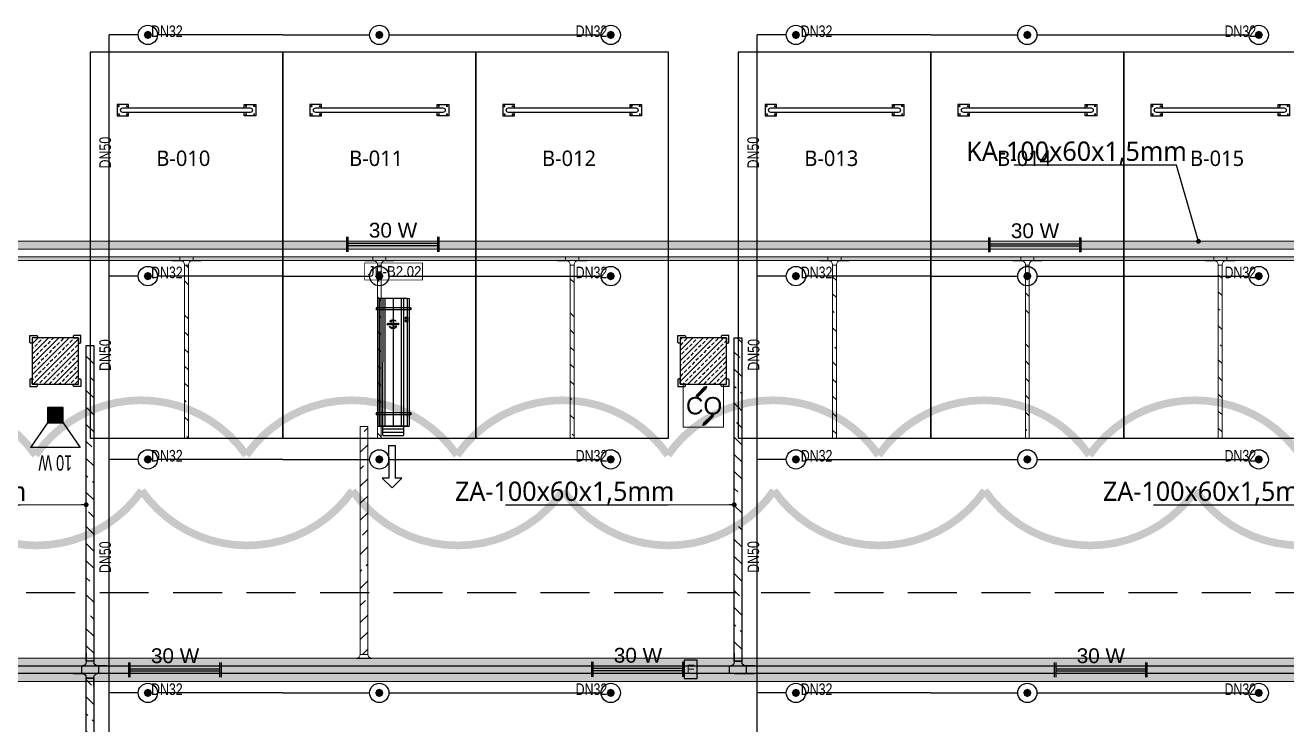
# Model space of a CAD drawing. Header units: millimetres. Extents: x -379292 to 1221486, y 92049 to 447512.
# Drawn here: x -201345 to -184992, y 267906 to 276969 of the extents above; entities that cross this region are included whole.
import ezdxf
from ezdxf import colors
from ezdxf.entities.mleader import LeaderData, LeaderLine
from ezdxf.enums import TextEntityAlignment as Align
from ezdxf.math import Vec2, Vec3

# ---------------------------------------------------------------- set-up
doc = ezdxf.new("R2010")
doc.units = ezdxf.units.MM
doc.linetypes.add('HIDDEN', pattern=[9.525, 6.35, -3.175])
for name, color, linetype in [('-M-YNGN-SPR-YUK', 7, 'Continuous'), ('-M-YNGN-ZON1-CAP-', 7, 'Continuous'), ('-M-YNGN-ZON1-SPR-', 7, 'Continuous'), ('05_HATCH CONCRETE', 141, 'Continuous'), ('05_SYMBOL', 2, 'Continuous'), ('08_LAMP', 4, 'Continuous'), ('08_LOUD SYSTEM', 4, 'Continuous'), ('202-A-Y-MahalAd', 141, 'Continuous'), ('AIR-J-U-355', 2, 'Continuous'), ('E_CT_ZA', 6, 'Continuous'), ('EYazı', 7, 'Continuous'), ('JF355', 2, 'Continuous')]:
    doc.layers.add(name, color=color, linetype=linetype)
for name, color, linetype, lineweight in [('-M-YNGN-ZON1', 5, 'SP', 30), ('08_DEDECTOR', 3, 'Continuous', 9), ('Aironn-Kodlama', 7, 'Continuous', 0), ('E_CT_AYDINLATMA', 3, 'Continuous', 9), ('E_CT_KA', 4, 'Continuous', 9), ('E_CT_KIRMIZI', 1, 'Continuous', 9)]:
    doc.layers.add(name, color=color, linetype=linetype, lineweight=lineweight)
doc.styles.add('CIZGI', font='tahoma.ttf', dxfattribs={"width": 0.8, "oblique": 20})
doc.styles.add('PIPESIZE', font='hcad.shx', dxfattribs={"width": 0.8})
doc.styles.add('SPR-NOT', font='romans.shx')
doc.styles.get("Standard").update_dxf_attribs({"font": 'segoeuil.ttf'})
doc.styles.add('TR', font='tsimpali.shx', dxfattribs={"width": 0.7})
doc.styles.add('YAZI-2', font='arial.ttf', dxfattribs={"height": 2})
doc.styles.add('YAZI-3', font='arial.ttf', dxfattribs={"height": 3})
doc.linetypes.add('SP', pattern='A,2,-0.1,["SP",CIZGI,S=0.14,R=0.2,X=0,Y=-0.07],-0.255', length=2.355)
pattern_1 = [(225, (905000, -3e-07), (67.351921, -67.351921), []), (225, (904932.65, -3e-07), (67.351921, -67.351921), [47.625, -23.8125])]

# ---------------------------------------------------------------- blocks, each defined once
blk = doc.blocks.new('202_Vida')
at = {"color": 0, "linetype": 'ByBlock', "ltscale": 0.2}
for points in [[(1, 0), (-1, 0)], [(0, 1), (0, -1)]]:
    blk.add_lwpolyline(points, dxfattribs=at)
at = {"color": 0, "linetype": 'ByBlock'}
for radius in [0.42, 0.23, 0.155]:
    blk.add_circle((0, 0), radius, dxfattribs=at)
blk = doc.blocks.new('202_Stoper')
at = {"color": 0, "linetype": 'ByBlock'}
for points in [[(-750, -30), (-750, -75), (-900, -75), (-900, 75), (-750, 75), (-750, 30)], [(750, -30), (750, -75), (900, -75), (900, 75), (750, 75), (750, 30)]]:
    blk.add_lwpolyline(points, dxfattribs=at)
blk.add_lwpolyline([(825, -30, 1), (825, 30), (-825, 30, 1), (-825, -30)], format="xyb", close=True, dxfattribs=at)
at = {"color": 0, "linetype": 'ByBlock', "yscale": 10, "zscale": 10, "rotation": 180}
for p, xscale in [((-877, 53), -10), ((-772, 53), 10), ((772, 53), -10), ((877, 53), 10)]:
    blk.add_blockref('202_Vida', p, dxfattribs=dict(at, xscale=xscale))
at = {"color": 0, "linetype": 'ByBlock', "yscale": 10, "zscale": 10}
for p, xscale in [((-877, -52), 10), ((-772, -52), -10), ((772, -52), 10), ((877, -52), -10)]:
    blk.add_blockref('202_Vida', p, dxfattribs=dict(at, xscale=xscale))
blk = doc.blocks.new('202_Mahalblok')
at = {"color": 0, "linetype": 'ByBlock', "flags": 128}
blk.add_lwpolyline([(0, 0), (0, 5000), (2500, 5000), (2500, 0)], close=True, dxfattribs=at)
at = {"color": 252}
blk.add_blockref('202_Stoper', (1250, 750), dxfattribs=at)
at = {"color": 0, "linetype": 'ByBlock', "ltscale": 25}
blk.add_attdef('MAHALNO', text='', height=200, dxfattribs=at).set_placement((1209, 1390), align=Align.BOTTOM_CENTER)
blk = doc.blocks.new('bariyer')
at = {"color": 8, "ltscale": 25}
blk.add_lwpolyline([(0, -70), (15, -70, 0.414214), (30, -55), (30, 30), (-55, 30, 0.414214), (-70, 15), (-70, 0), (0, 0)], format="xyb", close=True, dxfattribs=at)
blk = doc.blocks.new('OtoParkBodrumKatMimari')
at = {"layer": '05_HATCH CONCRETE'}
h = blk.add_hatch(dxfattribs=at)
h.set_pattern_fill('ANSI33', color=8, scale=15, angle=180, style=0)
h.set_pattern_definition(pattern_1)
h.paths.add_polyline_path([(45700, 172100), (45100, 172100), (45100, 171500), (45700, 171500)])
h = blk.add_hatch(dxfattribs=at)
h.set_pattern_fill('ANSI33', color=8, scale=15, angle=180, style=0)
h.set_pattern_definition(pattern_1)
h.paths.add_polyline_path([(54100, 172100), (53500, 172100), (53500, 171500), (54100, 171500)])
at = {"color": 5}
for points in [[(45700, 172100), (45100, 172100), (45100, 171500), (45700, 171500)], [(54100, 172100), (53500, 172100), (53500, 171500), (54100, 171500)]]:
    blk.add_lwpolyline(points, close=True, dxfattribs=at)
at = {"layer": '05_SYMBOL', "color": 252, "linetype": 'HIDDEN', "ltscale": 100}
blk.add_lwpolyline([(17400, 168800), (130500, 168800)], dxfattribs=at)
at = {"layer": '05_SYMBOL', "color": 8, "xscale": -1}
for p in [(45100, 172100), (53500, 172100)]:
    blk.add_blockref('bariyer', p, dxfattribs=at)
at = {"layer": '05_SYMBOL', "color": 8}
for p in [(45700, 172100), (54100, 172100)]:
    blk.add_blockref('bariyer', p, dxfattribs=at)
at = {"layer": '05_SYMBOL', "color": 8, "rotation": 180}
for p in [(45100, 171500), (53500, 171500)]:
    blk.add_blockref('bariyer', p, dxfattribs=at)
at = {"layer": '05_SYMBOL', "color": 8, "xscale": -1, "rotation": 180}
for p in [(45700, 171500), (54100, 171500)]:
    blk.add_blockref('bariyer', p, dxfattribs=at)
at = {"layer": '202-A-Y-MahalAd', "color": 8, "ltscale": 25}
ref = blk.add_blockref('202_Mahalblok', (45850, 175800), dxfattribs=dict(at, xscale=-1, rotation=180))
ref.add_attrib('MAHALNO', 'B-010', dxfattribs={"layer": '0', "color": 0, "linetype": 'ByBlock', "ltscale": 25, "height": 200}).set_placement((47059, 174267), align=Align.BOTTOM_CENTER)
ref = blk.add_blockref('202_Mahalblok', (48350, 175800), dxfattribs=dict(at, xscale=-1, rotation=180))
ref.add_attrib('MAHALNO', 'B-011', dxfattribs={"layer": '0', "color": 0, "linetype": 'ByBlock', "ltscale": 25, "height": 200}).set_placement((49559, 174267), align=Align.BOTTOM_CENTER)
ref = blk.add_blockref('202_Mahalblok', (50850, 175800), dxfattribs=dict(at, xscale=-1, rotation=180))
ref.add_attrib('MAHALNO', 'B-012', dxfattribs={"layer": '0', "color": 0, "linetype": 'ByBlock', "ltscale": 25, "height": 200}).set_placement((52059, 174267), align=Align.BOTTOM_CENTER)
ref = blk.add_blockref('202_Mahalblok', (54250, 175800), dxfattribs=dict(at, xscale=-1, rotation=180))
ref.add_attrib('MAHALNO', 'B-013', dxfattribs={"layer": '0', "color": 0, "linetype": 'ByBlock', "ltscale": 25, "height": 200}).set_placement((55459, 174267), align=Align.BOTTOM_CENTER)
ref = blk.add_blockref('202_Mahalblok', (56750, 175800), dxfattribs=dict(at, xscale=-1, rotation=180))
ref.add_attrib('MAHALNO', 'B-014', dxfattribs={"layer": '0', "color": 0, "linetype": 'ByBlock', "ltscale": 25, "height": 200}).set_placement((57959, 174267), align=Align.BOTTOM_CENTER)
ref = blk.add_blockref('202_Mahalblok', (59250, 175800), dxfattribs=dict(at, xscale=-1, rotation=180))
ref.add_attrib('MAHALNO', 'B-015', dxfattribs={"layer": '0', "color": 0, "linetype": 'ByBlock', "ltscale": 25, "height": 200}).set_placement((60459, 174267), align=Align.BOTTOM_CENTER)
blk = doc.blocks.new('SP-C-UP-12')
at = {"ltscale": 10}
blk.add_line((0, 0), (0, 0), dxfattribs=at)
at = {"color": 1, "linetype": 'Continuous'}
blk.add_circle((0, 0), 12.5, dxfattribs=at)
at = {"ltscale": 10}
for points in [[(-5.4, 0), (-3.8, 3.8), (-3.8, -3.8), (0, 5.4)], [(-3.8, -3.8), (0, 5.4), (0, -5.4), (3.8, 3.8)], [(0, -5.4), (3.8, 3.8), (3.8, -3.8), (5.4, 0)]]:
    blk.add_solid(points, dxfattribs=at)
at = {"layer": '-M-YNGN-SPR-YUK', "style": 'SPR-NOT', "width": 0.5, "flags": 9}
for tag, p in [('YUK', (0, 17.8)), ('CAP', (0, 14.4)), ('TIP', (0.2, 10.8))]:
    blk.add_attdef(tag, text='', height=2.5, dxfattribs=at).set_placement(p, align=Align.MIDDLE_CENTER)
blk = doc.blocks.new('A$C69E769C9')
at = {"layer": '-M-YNGN-ZON1', "linetype": 'SP', "ltscale": 500}
for p, q in [((3684.8, 2880.3), (3647.3, 2880.3)), ((3647.3, 0), (3647.3, 2880.3)), ((3872.3, 2880.3), (3709.8, 2880.3)), ((3872.3, 2880.3), (3984.8, 2880.3)), ((4009.8, 2880.3), (4284.8, 2880.3)), ((4524.8, 2880.3), (4487.3, 2880.3)), ((4487.3, 0), (4487.3, 2880.3)), ((4712.3, 2880.3), (4549.8, 2880.3)), ((4712.3, 2880.3), (4824.8, 2880.3)), ((4849.8, 2880.3), (5124.8, 2880.3)), ((3684.8, 2567.8), (3647.3, 2567.8)), ((3872.3, 2567.8), (3709.8, 2567.8)), ((3872.3, 2567.8), (3984.8, 2567.8)), ((4009.8, 2567.8), (4284.8, 2567.8)), ((4524.8, 2567.8), (4487.3, 2567.8)), ((4712.3, 2567.8), (4549.8, 2567.8)), ((4712.3, 2567.8), (4824.8, 2567.8)), ((4849.8, 2567.8), (5124.8, 2567.8)), ((3684.8, 2330.3), (3647.3, 2330.3)), ((3872.3, 2330.3), (3709.8, 2330.3)), ((3872.3, 2330.3), (3984.8, 2330.3)), ((4009.8, 2330.3), (4284.8, 2330.3)), ((4524.8, 2330.3), (4487.3, 2330.3)), ((4549.8, 2330.3), (4824.8, 2330.3)), ((4849.8, 2330.3), (5124.8, 2330.3)), ((3684.8, 2027.8), (3647.3, 2027.8)), ((3872.3, 2027.8), (3709.8, 2027.8)), ((3872.3, 2027.8), (3984.8, 2027.8)), ((4009.8, 2027.8), (4284.8, 2027.8)), ((4524.8, 2027.8), (4487.3, 2027.8)), ((4712.3, 2027.8), (4549.8, 2027.8)), ((4712.3, 2027.8), (4824.8, 2027.8)), ((4849.8, 2027.8), (5124.8, 2027.8))]:
    blk.add_line(p, q, dxfattribs=at)
at = {"layer": '-M-YNGN-ZON1-SPR-', "linetype": 'Continuous'}
for p in [(3697.3, 2880.3), (3997.3, 2880.3), (4297.3, 2880.3), (4537.3, 2880.3), (4837.3, 2880.3), (5137.3, 2880.3), (3697.3, 2567.8), (3997.3, 2567.8), (4297.3, 2567.8), (4537.3, 2567.8), (4837.3, 2567.8), (5137.3, 2567.8), (3697.3, 2330.3), (3997.3, 2330.3), (4297.3, 2330.3), (4537.3, 2330.3), (4837.3, 2330.3), (5137.3, 2330.3), (3697.3, 2027.8), (3997.3, 2027.8), (4297.3, 2027.8), (4537.3, 2027.8), (4837.3, 2027.8), (5137.3, 2027.8)]:
    blk.add_blockref('SP-C-UP-12', p, dxfattribs=at)
at = {"layer": '-M-YNGN-ZON1-CAP-', "ltscale": 20, "style": 'PIPESIZE', "width": 0.8}
for p in [(3721.9, 2885.1), (4272.3, 2885.1), (4564.1, 2885.1), (5113.4, 2885.1), (3721.9, 2572.6), (4272.3, 2572.6), (4564.1, 2572.6), (5113.4, 2572.6), (3721.9, 2335.1), (4272.3, 2335.1), (4564.1, 2335.1), (5113.4, 2335.1), (3721.9, 2032.6), (4272.3, 2032.6), (4564.1, 2032.6), (5113.4, 2032.6)]:
    blk.add_text('DN32', height=15, dxfattribs=at).set_placement(p, align=Align.MIDDLE_CENTER)
for p in [(3641.9, 2727.8), (4481.9, 2727.8), (4482.5, 2465.8), (3641.9, 2465.5), (3641.9, 2203.6), (4482.1, 2203.9)]:
    blk.add_text('DN50', height=15, rotation=90, dxfattribs=at).set_placement(p, align=Align.MIDDLE_CENTER)
blk = doc.blocks.new('*U578')
h = blk.add_hatch()
h.set_pattern_fill('ANSI33', color=0, scale=50, angle=1, style=0)
h.paths.add_polyline_path([(-49090, 100), (-47, 100), (-47, 0), (-49090, 0)])
at = {"color": 0}
blk.add_lwpolyline([(-49090, 100), (-47, 100), (-47, 0), (-49090, 0)], close=True, dxfattribs=at)
at = {"ltscale": 25, "flags": 1}
for tag, p in [('YUKSEKLIK', (-229, -149)), ('KALINLIK', (-229, -213))]:
    blk.add_attdef(tag, p, '', height=50, dxfattribs=at)
blk = doc.blocks.new('*U655')
h = blk.add_hatch()
h.set_pattern_fill('ANSI33', color=0, scale=50, angle=1, style=0)
h.paths.add_polyline_path([(-115024, 100), (-249, 100), (-249, 0), (-115024, 0)])
at = {"color": 0}
blk.add_lwpolyline([(-115024, 100), (-249, 100), (-249, 0), (-115024, 0)], close=True, dxfattribs=at)
at = {"ltscale": 25, "flags": 1}
for tag, p in [('YUKSEKLIK', (-229, -149)), ('KALINLIK', (-229, -213))]:
    blk.add_attdef(tag, p, '', height=50, dxfattribs=at)
blk = doc.blocks.new('*U722')
h = blk.add_hatch()
h.set_pattern_fill('ANSI33', color=0, scale=50, angle=1, style=0)
h.paths.add_polyline_path([(-115264, 300), (-889, 300), (-889, 0), (-115264, 0)])
at = {"color": 0}
blk.add_lwpolyline([(-115264, 300), (-889, 300), (-889, 0), (-115264, 0)], close=True, dxfattribs=at)
at = {"ltscale": 25, "flags": 1}
for tag, p in [('YUKSEKLIK', (-229, -149)), ('KALINLIK', (-229, -213))]:
    blk.add_attdef(tag, p, '', height=50, dxfattribs=at)
blk = doc.blocks.new('*U747')
h = blk.add_hatch()
h.set_pattern_fill('ANSI33', color=0, scale=50, angle=1, style=0)
h.paths.add_polyline_path([(-53141, 50), (111, 50), (111, 0), (-53141, 0)])
at = {"color": 0}
blk.add_lwpolyline([(-53141, 50), (111, 50), (111, 0), (-53141, 0)], close=True, dxfattribs=at)
at = {"ltscale": 25, "flags": 1}
for tag, p in [('YUKSEKLIK', (-229, -149)), ('KALINLIK', (-229, -213))]:
    blk.add_attdef(tag, p, '', height=50, dxfattribs=at)
blk = doc.blocks.new('*U874')
h = blk.add_hatch()
h.set_pattern_fill('ANSI33', color=0, scale=50, angle=1, style=0)
h.paths.add_polyline_path([(-3890, 100), (199, 100), (199, 0), (-3890, 0)])
at = {"color": 0}
blk.add_lwpolyline([(-3890, 100), (199, 100), (199, 0), (-3890, 0)], close=True, dxfattribs=at)
at = {"ltscale": 25, "flags": 1}
for tag, p in [('YUKSEKLIK', (-229, -149)), ('KALINLIK', (-229, -213))]:
    blk.add_attdef(tag, p, '', height=50, dxfattribs=at)
blk = doc.blocks.new('*U875')
h = blk.add_hatch()
h.set_pattern_fill('ANSI33', color=0, scale=50, angle=1, style=0)
h.paths.add_polyline_path([(-3797, 100), (-202, 100), (-202, 0), (-3797, 0)])
at = {"color": 0}
blk.add_lwpolyline([(-3797, 100), (-202, 100), (-202, 0), (-3797, 0)], close=True, dxfattribs=at)
at = {"ltscale": 25, "flags": 1}
for tag, p in [('YUKSEKLIK', (-229, -149)), ('KALINLIK', (-229, -213))]:
    blk.add_attdef(tag, p, '', height=50, dxfattribs=at)
blk = doc.blocks.new('*U378')
at = {"color": 0}
for p, q in [((0, 428), (0, 314)), ((100, 428), (100, 314)), ((-164, 264), (-50, 264)), ((-164, 164), (-50, 164)), ((-60, 264), (-60, 164)), ((0, 324), (100, 324)), ((264, 264), (150, 264)), ((264, 164), (150, 164)), ((160, 264), (160, 164)), ((0, 0), (0, 114)), ((0, 104), (100, 104)), ((100, 0), (100, 114))]:
    blk.add_line(p, q, dxfattribs=at)
for centre, start, end in [((-50, 314), 270, 0), ((-50, 114), 0, 90), ((150, 314), 180, 270), ((150, 114), 90, 180)]:
    blk.add_arc(centre, 50, start, end, dxfattribs=at)
blk = doc.blocks.new('*U888')
h = blk.add_hatch()
h.set_pattern_fill('ANSI33', color=0, scale=50, angle=1, style=0)
h.paths.add_polyline_path([(-3888, 100), (302, 100), (302, 0), (-3888, 0)])
at = {"color": 0}
blk.add_lwpolyline([(-3888, 100), (302, 100), (302, 0), (-3888, 0)], close=True, dxfattribs=at)
at = {"ltscale": 25, "flags": 1}
for tag, p in [('YUKSEKLIK', (-229, -149)), ('KALINLIK', (-229, -213))]:
    blk.add_attdef(tag, p, '', height=50, dxfattribs=at)
blk = doc.blocks.new('*U386')
at = {"color": 0}
for p, q in [((264, 264), (-164, 264)), ((-164, 164), (-50, 164)), ((-60, 264), (-60, 164)), ((0, 264), (264, 264)), ((264, 164), (150, 164)), ((160, 264), (160, 164)), ((0, 0), (0, 114)), ((0, 104), (100, 104)), ((100, 0), (100, 114))]:
    blk.add_line(p, q, dxfattribs=at)
for centre, start, end in [((-50, 114), 0, 90), ((150, 114), 90, 180)]:
    blk.add_arc(centre, 50, start, end, dxfattribs=at)
blk = doc.blocks.new('_DOT')
at = {"color": 0, "linetype": 'ByBlock'}
blk.add_line((-0.5, 0), (-1, 0), dxfattribs=at)
at = {"color": 0, "linetype": 'ByBlock', "const_width": 0.5}
blk.add_lwpolyline([(-0.25, 0, 1), (0.25, 0, 1)], format="xyb", close=True, dxfattribs=at)
blk = doc.blocks.new('*U1001')
h = blk.add_hatch()
h.set_pattern_fill('ANSI33', color=0, scale=50, angle=1, style=0)
h.paths.add_polyline_path([(-5609, 100), (-2657, 100), (-2657, 0), (-5609, 0)])
at = {"color": 0}
blk.add_lwpolyline([(-5609, 100), (-2657, 100), (-2657, 0), (-5609, 0)], close=True, dxfattribs=at)
at = {"ltscale": 25, "flags": 1}
for tag, p in [('YUKSEKLIK', (-229, -149)), ('KALINLIK', (-229, -213))]:
    blk.add_attdef(tag, p, '', height=50, dxfattribs=at)
blk = doc.blocks.new('*U514')
at = {"color": 0}
for p, q in [((-164, 164), (-50, 164)), ((-50, 164), (-50, 167)), ((-50, 167), (150, 167)), ((150, 167), (150, 164)), ((264, 164), (150, 164)), ((0, 0), (0, 114)), ((100, 114), (0, 114)), ((100, 0), (100, 114))]:
    blk.add_line(p, q, dxfattribs=at)
for centre, start, end in [((-50, 114), 0, 90), ((150, 114), 90, 180)]:
    blk.add_arc(centre, 50, start, end, dxfattribs=at)
blk = doc.blocks.new('*U554')
h = blk.add_hatch()
h.set_pattern_fill('ANSI33', color=0, scale=50, angle=1, style=0)
h.paths.add_polyline_path([(-2601, 50), (-361, 50), (-361, 0), (-2601, 0)])
at = {"color": 0}
blk.add_lwpolyline([(-2601, 50), (-361, 50), (-361, 0), (-2601, 0)], close=True, dxfattribs=at)
at = {"ltscale": 25, "flags": 1}
for tag, p in [('YUKSEKLIK', (-229, -149)), ('KALINLIK', (-229, -213))]:
    blk.add_attdef(tag, p, '', height=50, dxfattribs=at)
blk = doc.blocks.new('*U127')
at = {"color": 0}
for p, q in [((214, 214), (-164, 214)), ((-164, 164), (-50, 164)), ((-60, 214), (-60, 164)), ((0, 214), (214, 214)), ((214, 164), (100, 164)), ((110, 214), (110, 164)), ((0, 0), (0, 114)), ((0, 104), (50, 104)), ((50, 0), (50, 114))]:
    blk.add_line(p, q, dxfattribs=at)
for centre, start, end in [((-50, 114), 0, 90), ((100, 114), 90, 180)]:
    blk.add_arc(centre, 50, start, end, dxfattribs=at)
blk = doc.blocks.new('*U555')
h = blk.add_hatch()
h.set_pattern_fill('ANSI33', color=0, scale=50, angle=1, style=0)
h.paths.add_polyline_path([(-2601, 50), (-361, 50), (-361, 0), (-2601, 0)])
at = {"color": 0}
blk.add_lwpolyline([(-2601, 50), (-361, 50), (-361, 0), (-2601, 0)], close=True, dxfattribs=at)
at = {"ltscale": 25, "flags": 1}
for tag, p in [('YUKSEKLIK', (-229, -149)), ('KALINLIK', (-229, -213))]:
    blk.add_attdef(tag, p, '', height=50, dxfattribs=at)
blk = doc.blocks.new('*U556')
h = blk.add_hatch()
h.set_pattern_fill('ANSI33', color=0, scale=50, angle=1, style=0)
h.paths.add_polyline_path([(-2601, 50), (-361, 50), (-361, 0), (-2601, 0)])
at = {"color": 0}
blk.add_lwpolyline([(-2601, 50), (-361, 50), (-361, 0), (-2601, 0)], close=True, dxfattribs=at)
at = {"ltscale": 25, "flags": 1}
for tag, p in [('YUKSEKLIK', (-229, -149)), ('KALINLIK', (-229, -213))]:
    blk.add_attdef(tag, p, '', height=50, dxfattribs=at)
blk = doc.blocks.new('*U557')
h = blk.add_hatch()
h.set_pattern_fill('ANSI33', color=0, scale=50, angle=1, style=0)
h.paths.add_polyline_path([(-2601, 50), (-361, 50), (-361, 0), (-2601, 0)])
at = {"color": 0}
blk.add_lwpolyline([(-2601, 50), (-361, 50), (-361, 0), (-2601, 0)], close=True, dxfattribs=at)
at = {"ltscale": 25, "flags": 1}
for tag, p in [('YUKSEKLIK', (-229, -149)), ('KALINLIK', (-229, -213))]:
    blk.add_attdef(tag, p, '', height=50, dxfattribs=at)
blk = doc.blocks.new('*U558')
h = blk.add_hatch()
h.set_pattern_fill('ANSI33', color=0, scale=50, angle=1, style=0)
h.paths.add_polyline_path([(-2601, 50), (-361, 50), (-361, 0), (-2601, 0)])
at = {"color": 0}
blk.add_lwpolyline([(-2601, 50), (-361, 50), (-361, 0), (-2601, 0)], close=True, dxfattribs=at)
at = {"ltscale": 25, "flags": 1}
for tag, p in [('YUKSEKLIK', (-229, -149)), ('KALINLIK', (-229, -213))]:
    blk.add_attdef(tag, p, '', height=50, dxfattribs=at)
blk = doc.blocks.new('*U559')
h = blk.add_hatch()
h.set_pattern_fill('ANSI33', color=0, scale=50, angle=1, style=0)
h.paths.add_polyline_path([(-2601, 50), (-361, 50), (-361, 0), (-2601, 0)])
at = {"color": 0}
blk.add_lwpolyline([(-2601, 50), (-361, 50), (-361, 0), (-2601, 0)], close=True, dxfattribs=at)
at = {"ltscale": 25, "flags": 1}
for tag, p in [('YUKSEKLIK', (-229, -149)), ('KALINLIK', (-229, -213))]:
    blk.add_attdef(tag, p, '', height=50, dxfattribs=at)
blk = doc.blocks.new('40 W SIVA ÜSTÜ ETANJ LED 50')
at = {"layer": '08_LAMP'}
for p, q in [((-625, -100), (-625, 100)), ((-605, -100), (-605, 100)), ((-605, 15), (605, 15)), ((605, -100), (605, 100)), ((625, -100), (625, 100)), ((-605, -15), (605, -15))]:
    blk.add_line(p, q, dxfattribs=at)
at = {"layer": '08_LAMP', "color": 2, "style": 'YAZI-2'}
blk.add_text('30 W', height=200, dxfattribs=at).set_placement((0, 90), align=Align.CENTER)
blk = doc.blocks.new('40 W SIVA ÜSTÜ ETANJ LED 50--')
at = {"layer": '08_LAMP'}
for p, q in [((-625, -100), (-625, 100)), ((-605, -100), (-605, 100)), ((-605, 15), (605, 15)), ((605, -100), (605, 100)), ((625, -100), (625, 100)), ((-605, -15), (605, -15))]:
    blk.add_line(p, q, dxfattribs=at)
at = {"layer": '08_LAMP', "color": 2, "style": 'YAZI-2'}
blk.add_text('30 W', height=200, dxfattribs=at).set_placement((0, 90), align=Align.CENTER)
blk = doc.blocks.new('40 W SIVA ÜSTÜ ETANJ LED E 50')
at = {"layer": '08_LAMP'}
for p, q in [((-625, -100), (-625, 100)), ((-605, -100), (-605, 100)), ((-605, 15), (605, 15)), ((605, -100), (605, 100)), ((625, -100), (625, 100)), ((-605, -15), (605, -15))]:
    blk.add_line(p, q, dxfattribs=at)
blk.add_lwpolyline([(625, -125), (800, -125), (800, 125), (625, 125)], close=True, dxfattribs=at)
at = {"layer": '08_LAMP', "color": 2, "style": 'YAZI-2'}
blk.add_text('30 W', height=200, dxfattribs=at).set_placement((0, 90), align=Align.CENTER)
blk.add_text('E', height=125, dxfattribs=at).set_placement((713, 0), align=Align.MIDDLE)
blk = doc.blocks.new('CO 250')
at = {"layer": '08_DEDECTOR'}
for p, q in [((17, 243), (-84, 142)), ((45, 251), (-74, 132)), ((37, 223), (-64, 122)), ((45, 250), (45, 243)), ((114, -136), (-5, -255)), ((104, -126), (3, -227)), ((124, -146), (23, -247)), ((-5, -247), (-5, -255)), ((-5, -255), (3, -255))]:
    blk.add_line(p, q, dxfattribs=at)
at = {"layer": '08_DEDECTOR', "ltscale": 25}
blk.add_lwpolyline([(-262, 278), (-262, -278), (262, -278), (262, 278)], close=True, dxfattribs=at)
at = {"layer": '08_DEDECTOR'}
for centre, radius, start, end in [((37, 223), 27.7, 72.9688, 135), ((17, 243), 27.7, 315, 0), ((-55, 112), 41.6, 135, 180), ((-55, 112), 27.7, 135, 180), ((-55, 112), 13.9, 135, 180), ((95, -116), 13.9, 315, 350.4112), ((95, -116), 27.7, 315, 355.2224), ((95, -116), 41.6, 315, 356.817), ((23, -247), 27.7, 135, 180), ((3, -227), 27.7, 270, 315)]:
    blk.add_arc(centre, radius, start, end, dxfattribs=at)
at = {"layer": '08_DEDECTOR', "color": 3, "style": 'YAZI-3'}
blk.add_text('CO', height=225, dxfattribs=at).set_placement((-226, -113))
blk = doc.blocks.new('15 W HORN 100_HARİCİ TİP')
at = {"layer": '08_LOUD SYSTEM'}
h = blk.add_hatch(dxfattribs=at)
h.set_pattern_fill('ANSI31', color=2, scale=4.8)
h.set_pattern_definition([(45, (-341645.439, -380325.335), (-10.77630735, 10.77630735), [])])
h.paths.add_polyline_path([(-100, 0), (100, 0), (100, 200), (-100, 200)])
at = {"layer": '08_LOUD SYSTEM', "ltscale": 2}
for p, q in [((-320, 520), (320, 520)), ((-100, 200), (-320, 520)), ((100, 200), (320, 520))]:
    blk.add_line(p, q, dxfattribs=at)
at = {"layer": '08_LOUD SYSTEM'}
blk.add_lwpolyline([(100, 0), (100, 200), (-100, 200), (-100, 0)], close=True, dxfattribs=at)
at = {"layer": '08_LOUD SYSTEM', "color": 2, "ltscale": 2, "style": 'TR', "width": 0.7}
blk.add_text('10 W', height=200, dxfattribs=at).set_placement((0, 620), align=Align.CENTER)
blk = doc.blocks.new('ju355')
at = {"layer": 'AIR-J-U-355', "color": 2, "linetype": 'Continuous'}
for p, q in [((82.7, 20.1), (-82.9, 20.1)), ((-82.9, 20.1), (-82.9, -20.5)), ((-68.1, -18.3), (-68, 22.3)), ((-68.1, -22.7), (-68, 22.3)), ((-65.3, 22.3), (-68, 22.3)), ((-65.3, 22.3), (-68, 22.3)), ((-65.3, -22.7), (-65.3, 22.3)), ((70.7, 22.2), (68, 22.3)), ((68, -22.8), (68, 22.3)), ((70.7, -22.8), (70.7, 22.2)), ((-94.8, 12.9), (-94.9, 12.8)), ((-94.9, 12.8), (-94.9, 12.7)), ((-94.9, 12.7), (-94.9, -12.5)), ((-94.7, 13.3), (-94.8, 13.2)), ((-94.8, 13.2), (-94.8, 13.1)), ((-94.8, 13.1), (-94.8, 13)), ((-94.8, 13), (-94.8, 12.9)), ((-94.6, 13.5), (-94.7, 13.4)), ((-94.7, 13.4), (-94.7, 13.3)), ((-94.5, 13.6), (-94.6, 13.5)), ((-94.4, 13.7), (-94.5, 13.6)), ((-94.5, 13.6), (-94.5, 13.6)), ((-94.3, 13.7), (-94.4, 13.7)), ((-94.2, 13.8), (-94.3, 13.7)), ((-94.1, 13.8), (-94.2, 13.8)), ((-94, 13.8), (-94.1, 13.8)), ((-94.1, 13.8), (-94.1, 13.8)), ((-92.6, 13.8), (-94, 13.8)), ((-92.6, 13.8), (-94, 13.8)), ((-92.6, 13.8), (-94, 13.8)), ((-92.6, 13.8), (-93.9, 13.8)), ((-92.6, 13.8), (-93.9, 13.8)), ((-92.6, 13.8), (-93.9, 13.8)), ((-82.9, 13.8), (-92.6, 13.8)), ((-90.9, -13.6), (-90.9, 13.8)), ((-90.9, -13.6), (-90.9, 13.8)), ((-90.9, -13.6), (-90.9, 13.8)), ((-86.8, -13.6), (-86.8, 13.9)), ((82.7, 13.6), (-82.7, 13.8)), ((-82.7, 10.5), (82.9, 10.3)), ((82.7, 0), (-82.7, 0)), ((48.3, 3.6), (50.7, 3.6)), ((48.4, 2.9), (48.3, 3.6)), ((48.4, 7.2), (48.4, 7.9)), ((48.4, 7.9), (50.7, 6.9)), ((48.8, 7), (48.4, 7.2)), ((50.7, 6.2), (48.4, 5.2)), ((48.4, 5.9), (48.8, 6.1)), ((48.4, 5.2), (48.4, 5.9)), ((48.4, 4.9), (50.7, 4.9)), ((48.4, 4.2), (48.4, 4.9)), ((50.7, 4.2), (48.4, 4.2)), ((48.4, 2.2), (49.3, 2.9)), ((49.3, 2.9), (48.4, 2.9)), ((49.3, 2.2), (48.4, 1.4)), ((48.4, 1.4), (48.4, 2.2)), ((48.8, 6.1), (48.8, 7)), ((49.2, 6.8), (49.9, 6.6)), ((49.2, 6.3), (49.2, 6.8)), ((49.9, 6.6), (49.2, 6.3)), ((49.7, 2.6), (49.7, 2.9)), ((49.7, 2.9), (50.2, 2.9)), ((49.9, 1.6), (49.9, 1.6)), ((50.2, 2.9), (50.2, 2.6)), ((50.7, 6.9), (50.7, 6.2)), ((50.7, 4.9), (50.7, 4.2)), ((50.7, 3.6), (50.7, 2.3)), ((-94.9, -12.5), (-94.9, -12.6)), ((-94.9, -12.6), (-94.9, -12.7)), ((-94.9, -12.7), (-94.8, -12.8)), ((-94.8, -12.8), (-94.8, -12.9)), ((-94.8, -12.9), (-94.8, -13)), ((-94.8, -13), (-94.7, -13.1)), ((-94.7, -13.1), (-94.7, -13.2)), ((-94.7, -13.2), (-94.6, -13.3)), ((-94.6, -13.3), (-94.5, -13.4)), ((-94.5, -13.4), (-94.5, -13.4)), ((-94.5, -13.4), (-94.4, -13.5)), ((-94.4, -13.5), (-94.3, -13.5)), ((-94.3, -13.5), (-94.2, -13.6)), ((-94.2, -13.6), (-94.2, -13.6)), ((-94.2, -13.6), (-94.1, -13.6)), ((-94.1, -13.6), (-94, -13.6)), ((-94, -13.6), (-92.6, -13.6)), ((-94, -13.6), (-92.6, -13.6)), ((-94, -13.6), (-92.6, -13.6)), ((-93.9, -13.6), (-92.6, -13.6)), ((-93.9, -13.6), (-92.6, -13.6)), ((-93.9, -13.6), (-92.6, -13.6)), ((-92.6, -13.6), (-82.9, -13.6)), ((82.9, -10.4), (-82.7, -10.3)), ((-82.6, -13.6), (82.7, -13.7)), ((48.3, -1.7), (50.7, -1.7)), ((48.3, -2.1), (48.3, -1.7)), ((50, -2.1), (48.3, -2.1)), ((48.3, -4.4), (50.7, -4.4)), ((48.3, -4.8), (48.3, -4.4)), ((50, -4.8), (48.3, -4.8)), ((48.4, -3.8), (50, -2.1)), ((48.4, -4), (48.4, -3.8)), ((50.7, -4), (48.4, -4)), ((48.4, -6.5), (50, -4.8)), ((48.4, -6.7), (48.4, -6.5)), ((50.7, -6.8), (48.4, -6.7)), ((50.7, -1.9), (49, -3.6)), ((49, -3.6), (50.7, -3.7)), ((50.7, -4.7), (49, -6.4)), ((49, -6.4), (50.7, -6.4)), ((50.7, -1.7), (50.7, -1.9)), ((50.7, -4.4), (50.7, -4.7)), ((50.7, -6.4), (50.7, -6.8)), ((50.8, -1.4), (50.8, -1.8)), ((82.7, -20.6), (-82.9, -20.5)), ((-65.3, -22.7), (-68.1, -22.7)), ((70.7, -22.8), (68, -22.8))]:
    blk.add_line(p, q, dxfattribs=at)
at = {"layer": 'AIR-J-U-355', "color": 2, "lineweight": 13, "ltscale": 0.005}
for p, q in [((82.7, -20.6), (82.7, 20.1)), ((58.5, -15.3), (52.4, -15.3)), ((52.4, -15.3), (52.4, -18.9)), ((58.5, -18.9), (58.5, -15.3)), ((52.4, -18.9), (58.5, -18.9))]:
    blk.add_line(p, q, dxfattribs=at)
at = {"layer": 'AIR-J-U-355', "color": 2}
for p, q in [((-150.2, 14.3), (-162.9, 1.6)), ((-150.1, -11), (-162.9, 1.6)), ((-150.2, 5.9), (-150.2, 14.3)), ((-108, 6.1), (-150.2, 5.9)), ((-108, 6.1), (-107.9, -2.4)), ((-107.9, -2.4), (-150.2, -2.6)), ((-150.1, -11), (-150.2, -2.6))]:
    blk.add_line(p, q, dxfattribs=at)
at = {"layer": 'AIR-J-U-355', "color": 2, "linetype": 'Continuous'}
for centre, radius in [((-66.7, 21.3), 0.354), ((-66.7, 21.3), 0.354), ((69.3, 21.2), 0.354), ((-66.7, -21.6), 0.354), ((-66.7, -21.6), 0.354), ((54, -17.1), 0.599), ((54, -17.1), 0.599), ((57, -17.1), 0.599), ((57, -17.1), 0.599), ((69.3, -21.7), 0.354), ((69.3, -21.7), 0.354)]:
    blk.add_circle(centre, radius, dxfattribs=at)
for centre, radius, start, end in [((50, 2.3), 0.645, 184.0636, 262.3259), ((49.9, 2.6), 0.274, 177.3972, 357.3972), ((50, 2.3), 0.72, 262.3259, 356.7067)]:
    blk.add_arc(centre, radius, start, end, dxfattribs=at)
at = {"layer": 'AIR-J-U-355', "color": 2, "linetype": 'Continuous', "extrusion": (0, 0, -1)}
for major_axis, ratio in [((-0.01, -1.36), 0.908445), ((0.006, 0.985), 0.934933)]:
    blk.add_ellipse((49.5, -0.1), major_axis=major_axis, ratio=ratio, dxfattribs=at)
at = {"layer": 'AIR-J-U-355', "color": 2, "linetype": 'Continuous'}
for points, knots in [([(46.1, 5), (46.1, 5), (46.1, 5), (46.1, 5), (46.2, 5), (46.2, 5), (46.2, 5), (46.2, 5), (46.2, 5), (46.2, 5), (46.2, 5), (46.1, 4.9), (46.1, 4.8), (45.9, 4.6), (45.7, 4.3), (45.6, 4), (45.4, 3.7), (45.3, 3.1), (45.1, 2.4), (45, 1.7), (45.1, 0.8), (45.4, -0.1), (45.8, -1), (46.2, -1.8), (46.5, -2.4), (46.6, -2.8), (46.7, -3.2), (46.8, -3.6), (46.7, -4), (46.5, -4.3), (46.2, -4.3), (45.8, -4.3), (45.4, -4), (45.1, -3.6), (44.7, -3), (44.3, -2.1), (44, -0.9), (44, 0.2), (44, 1.3), (44.2, 2.1), (44.5, 2.9), (44.9, 3.6), (45.3, 4.2), (45.6, 4.6), (45.9, 4.8), (46, 4.9), (46.1, 5), (46.1, 5)], [0, 0, 0, 0, 0.001347, 0.00172, 0.002023, 0.002244, 0.002452, 0.002667, 0.002909, 0.00347, 0.004196, 0.005682, 0.009311, 0.025522, 0.043378, 0.057014, 0.067583, 0.10026, 0.136315, 0.170769, 0.211631, 0.252886, 0.304984, 0.357144, 0.377587, 0.398124, 0.41882, 0.439365, 0.455344, 0.470785, 0.486346, 0.502438, 0.525763, 0.549141, 0.572313, 0.626971, 0.689072, 0.751245, 0.792637, 0.834146, 0.875615, 0.910287, 0.945553, 0.97619, 0.989254, 0.994701, 1, 1, 1, 1]), ([(52.5, 3.6), (52.6, 3.7), (52.6, 3.8), (52.7, 3.9), (52.9, 4), (53.2, 4.1), (53.5, 4), (53.7, 3.7), (54, 3.4), (54.3, 2.9), (54.6, 2.2), (54.8, 1.3), (54.8, 0.4), (54.8, -0.5), (54.6, -1.4), (54.2, -2.2), (53.9, -2.8), (53.5, -3.2), (53.2, -3.4), (53.1, -3.5)], [0, 0, 0, 0, 0.0168256, 0.0323617, 0.0637267, 0.0873303, 0.1103993, 0.1581358, 0.2050378, 0.2514942, 0.3451779, 0.4385235, 0.532065, 0.625912, 0.7301372, 0.8352318, 0.8905608, 0.9450754, 1, 1, 1, 1]), ([(53.1, -3.5), (53.2, -3.3), (53.5, -2.8), (53.8, -2), (53.9, -1.1), (53.9, -0.3), (53.7, 0.6), (53.3, 1.4), (53, 2.1), (52.7, 2.6), (52.6, 3), (52.5, 3.3), (52.5, 3.5), (52.5, 3.6)], [0, 0, 0, 0, 0.112581, 0.224936, 0.337491, 0.449603, 0.562299, 0.686336, 0.807829, 0.865935, 0.925918, 0.967783, 1, 1, 1, 1])]:
    blk.add_open_spline(points, degree=3, knots=knots, dxfattribs=at)
blk = doc.blocks.new('DZFDGHFÜ')
at = {"layer": 'JF355'}
blk.add_lwpolyline([(24084.4, 6568.3), (24119.9, 6568.3), (24119.9, 6402.7), (24084.4, 6402.7), (24084.4, 6568.3)], dxfattribs=at)
at = {"layer": 'AIR-J-U-355', "rotation": 270}
blk.add_blockref('ju355', (24102.4, 6485.6), dxfattribs=at)

msp = doc.modelspace()

# ---------------------------------------------------------------- block references
at = {"color": 8}
msp.add_blockref('OtoParkBodrumKatMimari', (-246354.8, 100818.8), dxfattribs=at)

# ---------------------------------------------------------------- next in the draw order: linework, layer by layer
at = {"color": 30, "const_width": 100}
for points in [[(-228529.4, 271399.6, -0.5205671), (-225797.5, 271399.6, -0.5205671), (-223065.6, 271399.6, -0.5205671), (-220333.7, 271399.6, -0.5205671), (-217601.9, 271399.6, -0.5205671), (-214870, 271399.6, -0.5205671), (-212138.1, 271399.6, -0.5205671), (-209406.2, 271399.6, -0.5205671), (-206674.3, 271399.6, -0.5205671), (-203942.4, 271399.6, -0.5205671), (-201210.5, 271399.6, -0.5205671), (-198478.6, 271399.6, -0.5205671), (-195746.7, 271399.6, -0.5205671), (-193014.8, 271399.6, -0.5205671), (-190282.9, 271399.6, -0.5205671), (-187551, 271399.6, -0.5205671), (-184819.1, 271399.6, -0.5205671), (-182087.3, 271399.6, -0.5205671), (-179355.4, 271399.6, -0.5205671), (-176623.5, 271399.6, -0.5205671), (-173891.6, 271399.6, -0.5205671)], [(-172516.4, 270940.5, -0.5205671), (-175248.3, 270940.5, -0.5205671), (-177980.2, 270940.5, -0.5205671), (-180712.1, 270940.5, -0.5205671), (-183444, 270940.5, -0.5205671), (-186175.8, 270940.5, -0.5205671), (-188907.7, 270940.5, -0.5205671), (-191639.6, 270940.5, -0.5205671), (-194371.5, 270940.5, -0.5205671), (-197103.4, 270940.5, -0.5205671), (-199835.3, 270940.5, -0.5205671), (-202567.2, 270940.5, -0.5205671), (-205299.1, 270940.5, -0.5205671), (-208031, 270940.5, -0.5205671), (-210762.9, 270940.5, -0.5205671), (-213494.8, 270940.5, -0.5205671), (-216226.7, 270940.5, -0.5205671), (-218958.6, 270940.5, -0.5205671), (-221690.4, 270940.5, -0.5205671), (-224422.3, 270940.5, -0.5205671), (-227154.2, 270940.5, -0.5205671)]]:
    msp.add_lwpolyline(points, format="xyb", dxfattribs=at)
at = {"layer": 'Aironn-Kodlama', "color": 7, "const_width": 10}
msp.add_lwpolyline([(-196944.9, 273889.7), (-196944.9, 273669.7), (-196194.9, 273669.7), (-196194.9, 273889.7)], close=True, dxfattribs=at)

# ---------------------------------------------------------------- next in the draw order: block references
at = {"layer": '-M-YNGN-ZON1', "ltscale": 25, "xscale": 10, "yscale": 10, "zscale": 10}
msp.add_blockref('A$C69E769C9', (-236728.2, 248041), dxfattribs=at)
at = {"layer": '08_DEDECTOR'}
msp.add_blockref('CO 250', (-192554.8, 272040.3), dxfattribs=at)
at = {"layer": '08_LAMP', "xscale": 0.96, "yscale": 0.96, "zscale": 0.96}
for name, p in [('40 W SIVA ÜSTÜ ETANJ LED 50', (-196577.1, 274131.7)), ('40 W SIVA ÜSTÜ ETANJ LED 50', (-188255.7, 274124.4)), ('40 W SIVA ÜSTÜ ETANJ LED 50--', (-199402.1, 268618.2)), ('40 W SIVA ÜSTÜ ETANJ LED E 50', (-193402.1, 268624.1)), ('40 W SIVA ÜSTÜ ETANJ LED 50--', (-187402.1, 268618.2))]:
    msp.add_blockref(name, p, dxfattribs=at)
at = {"layer": '08_LOUD SYSTEM', "rotation": 180}
msp.add_blockref('15 W HORN 100_HARİCİ TİP', (-200954.8, 272018.8), dxfattribs=at)
at = {"layer": 'AIR-J-U-355', "xscale": 10, "yscale": 10, "zscale": 10, "rotation": 180}
msp.add_blockref('DZFDGHFÜ', (44449.4, 337458.8), dxfattribs=at)
at = {"layer": 'E_CT_AYDINLATMA', "rotation": 180}
msp.add_blockref('*U578', (-224544.9, 274169.8), dxfattribs=at)
at = {"layer": 'E_CT_AYDINLATMA', "color": 140, "xscale": -1, "rotation": 270}
msp.add_blockref('*U1001', (-197002.2, 274427.3), dxfattribs=at)
at = {"layer": 'E_CT_AYDINLATMA', "color": 2, "rotation": 180}
msp.add_blockref('*U514', (-196902.2, 268932.2), dxfattribs=at)
at = {"layer": 'E_CT_KA', "rotation": 180}
msp.add_blockref('*U722', (-230494.1, 268768.8), dxfattribs=at)
at = {"layer": 'E_CT_KIRMIZI', "color": 1}
for name, p, rotation in [('*U747', (-229694.1, 273969.8), 180), ('*U554', (-199229.8, 274220.1), 89.99999999999999), ('*U555', (-196729.8, 274220.1), 89.99999999999999), ('*U556', (-194229.8, 274220.1), 89.99999999999999), ('*U557', (-190829.8, 274220.1), 89.99999999999999), ('*U558', (-188329.8, 274220.1), 89.99999999999999), ('*U559', (-185829.8, 274220.1), 89.99999999999999)]:
    msp.add_blockref(name, p, dxfattribs=dict(at, rotation=rotation))
at = {"layer": 'E_CT_KIRMIZI', "color": 2}
for p in [(-199279.8, 273754.9), (-196779.8, 273754.9), (-194279.8, 273754.9), (-190879.8, 273754.9), (-188379.8, 273754.9), (-185879.8, 273754.9)]:
    msp.add_blockref('*U127', p, dxfattribs=at)
at = {"layer": 'E_CT_ZA', "color": 112}
for name, p, rotation in [('*U874', (-200554.8, 268928), 270), ('*U888', (-192154.8, 269031.1), 270), ('*U655', (-230054.1, 268668.8), 180), ('*U875', (-200454.8, 268710.6), 90)]:
    msp.add_blockref(name, p, dxfattribs=dict(at, rotation=rotation))
at = {"layer": 'E_CT_ZA', "color": 2, "xscale": -1}
msp.add_blockref('*U378', (-200454.8, 268404.8), dxfattribs=at)
at = {"layer": 'E_CT_ZA', "color": 2, "xscale": -1, "rotation": 180}
msp.add_blockref('*U386', (-192154.8, 268832.8), dxfattribs=at)

# ---------------------------------------------------------------- next in the draw order: texts
at = {"layer": 'Aironn-Kodlama', "color": 3, "insert": (-196902.8, 273848.4), "char_height": 136, "width": 710.456, "attachment_point": 1, "rotation": 359.96186}
msp.add_mtext('{\\fArial|b0|i0|c0|p18;\\W0.9;\\C7;JF-B\\fArial|b0|i0|c162|p18;2\\fArial|b0|i0|c0|p18;.\\fArial|b0|i0|c162|p18;02}', dxfattribs=at)

# ---------------------------------------------------------------- next in the draw order: leaders
at = {"layer": 'EYazı', "color": 7}
ml = msp.add_multileader_mtext('Standard', dxfattribs=at)
ml.set_content('KA-100x60x1,5mm', color=7)
ml.set_leader_properties(color=1)
ml.set_arrow_properties(name='DOT')
ml.build(insert=Vec2(0, 0))
ml.multileader.update_dxf_attribs({"text_left_attachment_type": 6, "text_right_attachment_type": 6, "dogleg_length": 50, "arrow_head_size": 62.5})
ctx = ml.context
ctx.base_point, ctx.char_height, ctx.arrow_head_size, ctx.landing_gap_size, ctx.plane_origin = Vec3(-189171.5, 275155.9), 250, 62.5, 25, Vec3(-186978.3, 275112.2)
ctx.left_attachment, ctx.right_attachment = 6, 6
notes = []
notes.append((ctx, [(0, (1, 1, 0), (-186420.4, 275155.9), (-1, 0), 62.5, [(0, [(-186137.1, 274169.8)], 0, [])])]))
ctx.mtext.insert, ctx.mtext.width, ctx.mtext.defined_height, ctx.mtext.line_spacing_style, ctx.mtext.flow_direction = Vec3(-189146.5, 275462.6), 2000, 439.9, 2, 5
ml = msp.add_multileader_mtext('Standard', dxfattribs=at)
ml.set_content('ZA-100x60x1,5mm', color=7)
ml.set_leader_properties(color=1)
ml.set_arrow_properties(name='DOT')
ml.build(insert=Vec2(0, 0))
ml.multileader.update_dxf_attribs({"text_left_attachment_type": 6, "text_right_attachment_type": 6, "dogleg_length": 50, "arrow_head_size": 62.5})
ctx = ml.context
ctx.base_point, ctx.char_height, ctx.arrow_head_size, ctx.landing_gap_size, ctx.plane_origin = Vec3(-204199.1, 270749.5), 250, 62.5, 25, Vec3(-202006.9, 270705.8)
ctx.left_attachment, ctx.right_attachment = 6, 6
notes.append((ctx, [(0, (1, 1, 0), (-201412.1, 270749.5), (-1, 0), 62.5, [(0, [(-200554.8, 270756.2)], 0, [])])]))
ctx.mtext.insert, ctx.mtext.width, ctx.mtext.defined_height, ctx.mtext.line_spacing_style, ctx.mtext.flow_direction = Vec3(-204174.1, 271056.2), 2000, 439.9, 2, 5
ml = msp.add_multileader_mtext('Standard', dxfattribs=at)
ml.set_content('ZA-100x60x1,5mm', color=7)
ml.set_leader_properties(color=1)
ml.set_arrow_properties(name='DOT')
ml.build(insert=Vec2(0, 0))
ml.multileader.update_dxf_attribs({"text_left_attachment_type": 6, "text_right_attachment_type": 6, "dogleg_length": 50, "arrow_head_size": 62.5})
ctx = ml.context
ctx.base_point, ctx.char_height, ctx.arrow_head_size, ctx.landing_gap_size, ctx.plane_origin = Vec3(-195799.1, 270749.5), 250, 62.5, 25, Vec3(-193606.9, 270705.8)
ctx.left_attachment, ctx.right_attachment = 6, 6
notes.append((ctx, [(0, (1, 1, 0), (-193012.1, 270749.5), (-1, 0), 62.5, [(0, [(-192154.8, 270756.2)], 0, [])])]))
ctx.mtext.insert, ctx.mtext.width, ctx.mtext.defined_height, ctx.mtext.line_spacing_style, ctx.mtext.flow_direction = Vec3(-195774.1, 271056.2), 2000, 439.9, 2, 5
ml = msp.add_multileader_mtext('Standard', dxfattribs=at)
ml.set_content('ZA-100x60x1,5mm', color=7)
ml.set_leader_properties(color=1)
ml.set_arrow_properties(name='DOT')
ml.build(insert=Vec2(0, 0))
ml.multileader.update_dxf_attribs({"text_left_attachment_type": 6, "text_right_attachment_type": 6, "dogleg_length": 50, "arrow_head_size": 62.5})
ctx = ml.context
ctx.base_point, ctx.char_height, ctx.arrow_head_size, ctx.landing_gap_size, ctx.plane_origin = Vec3(-187400.6, 270749.5), 250, 62.5, 25, Vec3(-185208.4, 270705.8)
ctx.left_attachment, ctx.right_attachment = 6, 6
notes.append((ctx, [(0, (1, 1, 0), (-184613.6, 270749.5), (-1, 0), 62.5, [(0, [(-183756.2, 270756.2)], 0, [])])]))
ctx.mtext.insert, ctx.mtext.width, ctx.mtext.defined_height, ctx.mtext.line_spacing_style, ctx.mtext.flow_direction = Vec3(-187375.6, 271056.2), 2000, 439.9, 2, 5
for ctx, leaders in notes:
    for number, flags, end, landing, length, lines in leaders:
        leader = LeaderData()
        leader.index, (leader.has_last_leader_line, leader.has_dogleg_vector, leader.attachment_direction) = number, flags
        leader.last_leader_point, leader.dogleg_vector, leader.dogleg_length = Vec3(end), Vec3(landing), length
        for number, points, colour, breaks in lines:
            line = LeaderLine()
            line.index, line.vertices, line.color, line.breaks = number, Vec3.list(points), colors.encode_raw_color(colour), breaks
            leader.lines.append(line)
        ctx.leaders.append(leader)

doc.saveas('drawing.dxf')
